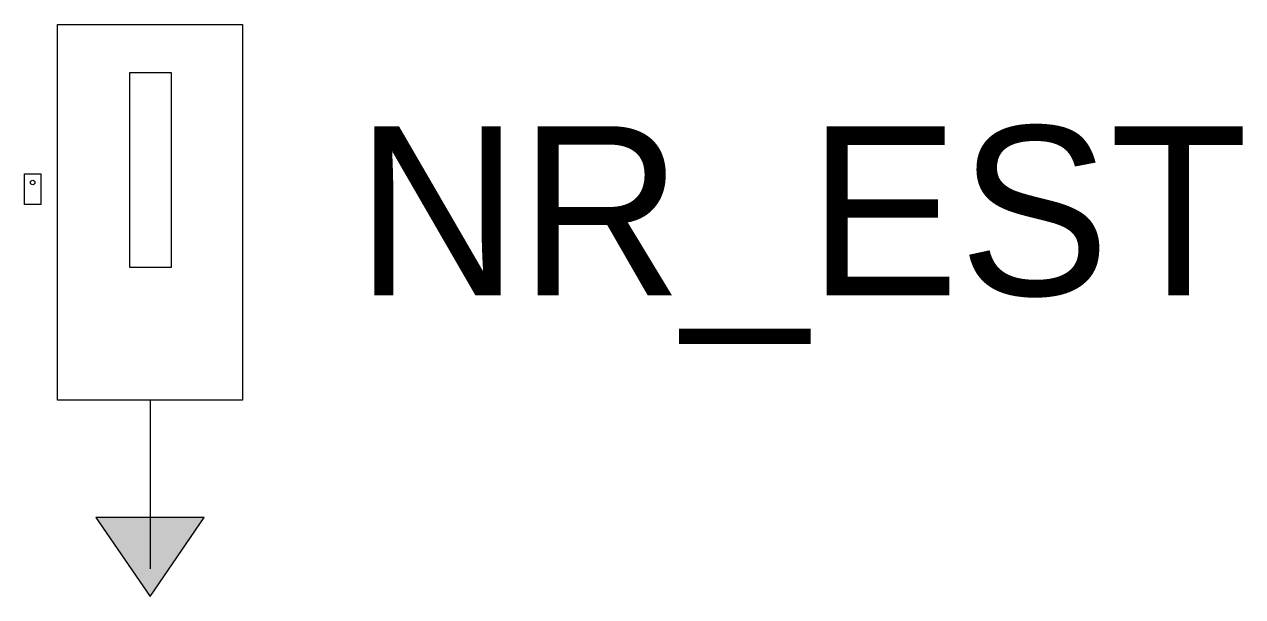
# Model space of a CAD drawing. Header units: millimetres. Extents: x -35 to 1262, y -209 to 400.
import ezdxf

# ---------------------------------------------------------------- set-up
doc = ezdxf.new("R2010")
doc.units = ezdxf.units.MM
doc.header["$LTSCALE"] = 0.25
doc.layers.get('0').update_dxf_attribs({"color": 252})
doc.styles.get("Standard").update_dxf_attribs({"font": 'PM_SMPLX.shx'})

msp = doc.modelspace()

# ---------------------------------------------------------------- hatches: boundary and pattern name
msp.add_hatch(color=256).paths.add_polyline_path([(98.5, -209.2), (156.2, -124.8), (40.8, -124.8)])

# ---------------------------------------------------------------- linework, layer by layer
msp.add_line((98.5, 0), (98.5, -179.4))
for points in [[(0, 400), (197, 400), (197, 0), (0, 0)], [(76.8, 348.6), (121, 348.6), (121, 141.1), (76.8, 141.1)], [(-35.3, 241), (-17.8, 241), (-17.8, 208.3), (-35.3, 208.3)], [(98.5, -209.2), (156.2, -124.8), (40.8, -124.8)]]:
    msp.add_lwpolyline(points, close=True)
msp.add_circle((-26.5, 231.7), 2.45)

# ---------------------------------------------------------------- texts
at = {"flags": 9}
msp.add_attdef('NR_EST', (317.7, 111.6), 'xx', height=180, dxfattribs=at)

doc.saveas('drawing.dxf')
